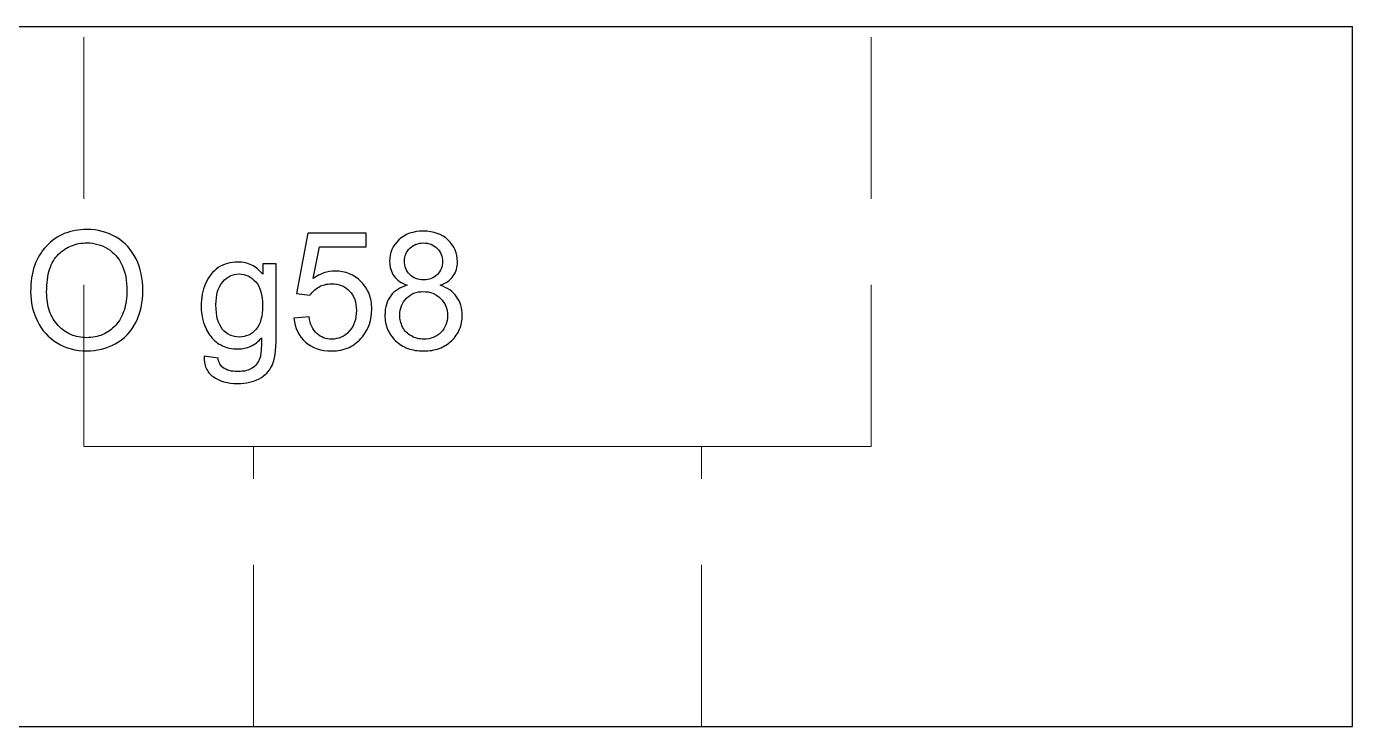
# Model space of a CAD drawing. Header units: millimetres. Extents: x 18 to 1043, y 90 to 420.
# Drawn here: x 104.9 to 123.85, y 287.31 to 297.31 of the extents above; entities that cross this region are included whole.
import ezdxf

# ---------------------------------------------------------------- set-up
doc = ezdxf.new("R2010")
doc.units = ezdxf.units.MM
doc.linetypes.add('WP_HIDDEN', pattern=[2.3, 1.5, -0.8])
doc.layers.add('HIDDEN', color=7, linetype='WP_HIDDEN', lineweight=13)
doc.layers.add('VISIBLE', color=7, linetype='CONTINUOUS', lineweight=25)

msp = doc.modelspace()

# ---------------------------------------------------------------- linework, layer by layer
at = {"layer": 'HIDDEN', "ltscale": 1.538462}
for p, q in [((105.72115, 291.30769), (105.72115, 297.30769)), ((116.97115, 291.30769), (116.97115, 297.30769)), ((108.14615, 287.30769), (108.14615, 291.30769)), ((114.54615, 287.30769), (114.54615, 291.30769))]:
    msp.add_line(p, q, dxfattribs=at)
for points in [[(116.97115, 297.30769), (116.83012, 297.30769), (116.4141, 297.30769), (115.74396, 297.30769), (114.85328, 297.30769), (113.78675, 297.30769), (112.59783, 297.30769), (111.34615, 297.30769), (110.09447, 297.30769), (108.90556, 297.30769), (107.83902, 297.30769), (106.94835, 297.30769), (106.2782, 297.30769), (105.86218, 297.30769), (105.72115, 297.30769)], [(105.72115, 297.30769), (105.75652, 297.30769), (105.86218, 297.30769), (106.03681, 297.30769), (106.2782, 297.30769), (106.58333, 297.30769), (106.94835, 297.30769), (107.36868, 297.30769), (107.83902, 297.30769), (108.35347, 297.30769), (108.90556, 297.30769), (109.48833, 297.30769), (110.09447, 297.30769), (110.71635, 297.30769), (111.34615, 297.30769)], [(111.34615, 297.30769), (111.97595, 297.30769), (112.59783, 297.30769), (113.20397, 297.30769), (113.78675, 297.30769), (114.33883, 297.30769), (114.85328, 297.30769), (115.32363, 297.30769), (115.74396, 297.30769), (116.10898, 297.30769), (116.4141, 297.30769), (116.6555, 297.30769), (116.83012, 297.30769), (116.93579, 297.30769), (116.97115, 297.30769)], [(116.97115, 291.30769), (116.83012, 291.30769), (116.4141, 291.30769), (115.74396, 291.30769), (114.85328, 291.30769), (113.78675, 291.30769), (112.59783, 291.30769), (111.34615, 291.30769), (110.09447, 291.30769), (108.90556, 291.30769), (107.83902, 291.30769), (106.94835, 291.30769), (106.2782, 291.30769), (105.86218, 291.30769), (105.72115, 291.30769)], [(105.72115, 291.30769), (105.75652, 291.30769), (105.86218, 291.30769), (106.03681, 291.30769), (106.2782, 291.30769), (106.58333, 291.30769), (106.94835, 291.30769), (107.36868, 291.30769), (107.83902, 291.30769), (108.35347, 291.30769), (108.90556, 291.30769), (109.48833, 291.30769), (110.09447, 291.30769), (110.71635, 291.30769), (111.34615, 291.30769)], [(114.54615, 291.30769), (114.46592, 291.30769), (114.22925, 291.30769), (113.84801, 291.30769), (113.34132, 291.30769), (112.73458, 291.30769), (112.05822, 291.30769), (111.34615, 291.30769), (110.63409, 291.30769), (109.95773, 291.30769), (109.35099, 291.30769), (108.84429, 291.30769), (108.46305, 291.30769), (108.22638, 291.30769), (108.14615, 291.30769)], [(108.14615, 291.30769), (108.16627, 291.30769), (108.22638, 291.30769), (108.32573, 291.30769), (108.46305, 291.30769), (108.63664, 291.30769), (108.84429, 291.30769), (109.08341, 291.30769), (109.35099, 291.30769), (109.64365, 291.30769), (109.95773, 291.30769), (110.28926, 291.30769), (110.63409, 291.30769), (110.98787, 291.30769), (111.34615, 291.30769)], [(111.34615, 291.30769), (111.97595, 291.30769), (112.59783, 291.30769), (113.20397, 291.30769), (113.78675, 291.30769), (114.33883, 291.30769), (114.85328, 291.30769), (115.32363, 291.30769), (115.74396, 291.30769), (116.10898, 291.30769), (116.4141, 291.30769), (116.6555, 291.30769), (116.83012, 291.30769), (116.93579, 291.30769), (116.97115, 291.30769)], [(111.34615, 291.30769), (111.70444, 291.30769), (112.05822, 291.30769), (112.40305, 291.30769), (112.73458, 291.30769), (113.04866, 291.30769), (113.34132, 291.30769), (113.6089, 291.30769), (113.84801, 291.30769), (114.05567, 291.30769), (114.22925, 291.30769), (114.36658, 291.30769), (114.46592, 291.30769), (114.52603, 291.30769), (114.54615, 291.30769)], [(114.54615, 287.30769), (114.46592, 287.30769), (114.22925, 287.30769), (113.84801, 287.30769), (113.34132, 287.30769), (112.73458, 287.30769), (112.05822, 287.30769), (111.34615, 287.30769), (110.63409, 287.30769), (109.95773, 287.30769), (109.35099, 287.30769), (108.84429, 287.30769), (108.46305, 287.30769), (108.22638, 287.30769), (108.14615, 287.30769)], [(108.14615, 287.30769), (108.16627, 287.30769), (108.22638, 287.30769), (108.32573, 287.30769), (108.46305, 287.30769), (108.63664, 287.30769), (108.84429, 287.30769), (109.08341, 287.30769), (109.35099, 287.30769), (109.64365, 287.30769), (109.95773, 287.30769), (110.28926, 287.30769), (110.63409, 287.30769), (110.98787, 287.30769), (111.34615, 287.30769)], [(111.34615, 287.30769), (111.70444, 287.30769), (112.05822, 287.30769), (112.40305, 287.30769), (112.73458, 287.30769), (113.04866, 287.30769), (113.34132, 287.30769), (113.6089, 287.30769), (113.84801, 287.30769), (114.05567, 287.30769), (114.22925, 287.30769), (114.36658, 287.30769), (114.46592, 287.30769), (114.52603, 287.30769), (114.54615, 287.30769)]]:
    msp.add_lwpolyline(points, dxfattribs=at)
at = {"layer": 'VISIBLE'}
for p, q in [((23.84615, 297.30769), (123.84615, 297.30769)), ((123.84615, 287.30769), (123.84615, 297.30769)), ((105.51774, 294.37447), (105.48004, 294.36247)), ((105.55647, 294.38462), (105.51774, 294.37447)), ((105.59622, 294.39293), (105.55647, 294.38462)), ((105.63698, 294.39939), (105.59622, 294.39293)), ((105.67877, 294.404), (105.63698, 294.39939)), ((105.72157, 294.40677), (105.67877, 294.404)), ((105.76539, 294.40769), (105.72157, 294.40677)), ((105.82274, 294.40596), (105.76539, 294.40769)), ((105.87866, 294.40076), (105.82274, 294.40596)), ((105.93314, 294.39209), (105.87866, 294.40076)), ((105.9862, 294.37995), (105.93314, 294.39209)), ((106.03782, 294.36434), (105.9862, 294.37995)), ((110.46885, 294.37702), (110.42102, 294.36728)), ((110.51941, 294.38286), (110.46885, 294.37702)), ((110.57267, 294.38481), (110.51941, 294.38286)), ((110.62625, 294.38282), (110.57267, 294.38481)), ((110.67714, 294.37684), (110.62625, 294.38282)), ((110.72535, 294.36687), (110.67714, 294.37684)), ((105.21505, 294.20005), (105.18651, 294.17145)), ((105.2446, 294.22682), (105.21505, 294.20005)), ((105.27518, 294.25173), (105.2446, 294.22682)), ((105.30678, 294.2748), (105.27518, 294.25173)), ((105.33939, 294.29603), (105.30678, 294.2748)), ((105.37302, 294.31541), (105.33939, 294.29603)), ((105.40767, 294.33294), (105.37302, 294.31541)), ((105.44335, 294.34863), (105.40767, 294.33294)), ((105.48004, 294.36247), (105.44335, 294.34863)), ((105.54731, 294.17617), (105.57292, 294.18565)), ((105.57292, 294.18565), (105.59903, 294.19387)), ((105.59903, 294.19387), (105.62567, 294.20083)), ((105.62567, 294.20083), (105.65281, 294.20652)), ((105.65281, 294.20652), (105.68047, 294.21095)), ((105.68047, 294.21095), (105.70865, 294.21411)), ((105.70865, 294.21411), (105.73734, 294.216)), ((105.73734, 294.216), (105.76654, 294.21664)), ((105.76654, 294.21664), (105.8075, 294.21532)), ((105.8075, 294.21532), (105.84744, 294.21138)), ((105.84744, 294.21138), (105.88637, 294.20481)), ((105.88637, 294.20481), (105.92427, 294.19561)), ((105.92427, 294.19561), (105.96116, 294.18379)), ((105.96116, 294.18379), (105.99703, 294.16934)), ((106.08802, 294.34527), (106.03782, 294.36434)), ((106.13678, 294.32273), (106.08802, 294.34527)), ((106.18412, 294.29672), (106.13678, 294.32273)), ((106.22935, 294.26761), (106.18412, 294.29672)), ((106.27181, 294.23576), (106.22935, 294.26761)), ((106.31151, 294.20118), (106.27181, 294.23576)), ((106.34843, 294.16387), (106.31151, 294.20118)), ((108.92182, 294.35507), (108.75936, 293.4936)), ((109.75583, 294.35507), (108.92182, 294.35507)), ((109.75583, 294.15829), (109.75583, 294.35507)), ((110.16504, 294.19411), (110.14242, 294.15838)), ((110.19176, 294.22802), (110.16504, 294.19411)), ((110.2226, 294.26011), (110.19176, 294.22802)), ((110.25685, 294.28934), (110.2226, 294.26011)), ((110.29381, 294.31467), (110.25685, 294.28934)), ((110.3335, 294.3361), (110.29381, 294.31467)), ((110.3759, 294.35364), (110.3335, 294.3361)), ((110.42102, 294.36728), (110.3759, 294.35364)), ((110.42073, 294.17302), (110.44331, 294.186)), ((110.44331, 294.186), (110.46714, 294.19662)), ((110.46714, 294.19662), (110.49222, 294.20487)), ((110.49222, 294.20487), (110.51855, 294.21077)), ((110.51855, 294.21077), (110.54613, 294.21431)), ((110.54613, 294.21431), (110.57496, 294.21549)), ((110.57496, 294.21549), (110.60354, 294.21429)), ((110.60354, 294.21429), (110.63091, 294.21067)), ((110.63091, 294.21067), (110.65709, 294.20463)), ((110.65709, 294.20463), (110.68207, 294.19619)), ((110.68207, 294.19619), (110.70586, 294.18533)), ((110.70586, 294.18533), (110.72844, 294.17205)), ((110.77088, 294.35292), (110.72535, 294.36687)), ((110.81373, 294.33498), (110.77088, 294.35292)), ((110.8539, 294.31306), (110.81373, 294.33498)), ((110.89138, 294.28715), (110.8539, 294.31306)), ((110.92619, 294.25725), (110.89138, 294.28715)), ((110.95756, 294.22449), (110.92619, 294.25725)), ((110.98475, 294.19), (110.95756, 294.22449)), ((111.00775, 294.15378), (110.98475, 294.19)), ((105.06826, 294.00609), (105.04987, 293.96876)), ((105.08841, 294.04199), (105.06826, 294.00609)), ((105.1103, 294.07648), (105.08841, 294.04199)), ((105.13395, 294.10955), (105.1103, 294.07648)), ((105.15935, 294.14121), (105.13395, 294.10955)), ((105.18651, 294.17145), (105.15935, 294.14121)), ((105.30324, 293.98643), (105.32116, 294.0109)), ((105.32116, 294.0109), (105.3404, 294.03367)), ((105.3404, 294.03367), (105.36097, 294.05475)), ((105.36097, 294.05475), (105.38247, 294.07436)), ((105.38247, 294.07436), (105.40447, 294.0927)), ((105.40447, 294.0927), (105.427, 294.10977)), ((105.427, 294.10977), (105.45003, 294.12558)), ((105.45003, 294.12558), (105.47358, 294.14012)), ((105.47358, 294.14012), (105.49764, 294.1534)), ((105.49764, 294.1534), (105.52222, 294.16542)), ((105.52222, 294.16542), (105.54731, 294.17617)), ((105.99703, 294.16934), (106.03188, 294.15226)), ((106.03188, 294.15226), (106.06571, 294.13255)), ((106.06571, 294.13255), (106.09803, 294.11045)), ((106.09803, 294.11045), (106.12834, 294.08622)), ((106.12834, 294.08622), (106.15666, 294.05983)), ((106.15666, 294.05983), (106.18297, 294.0313)), ((106.18297, 294.0313), (106.20728, 294.00063)), ((106.20728, 294.00063), (106.22959, 293.96781)), ((106.38258, 294.12382), (106.34843, 294.16387)), ((106.41396, 294.08103), (106.38258, 294.12382)), ((106.44257, 294.03551), (106.41396, 294.08103)), ((106.46841, 293.98726), (106.44257, 294.03551)), ((108.99618, 293.70754), (109.08656, 294.15829)), ((109.08656, 294.15829), (109.75583, 294.15829)), ((110.09309, 293.99721), (110.09103, 293.95236)), ((110.09925, 294.04024), (110.09309, 293.99721)), ((110.10953, 294.08144), (110.09925, 294.04024)), ((110.12392, 294.12082), (110.10953, 294.08144)), ((110.14242, 294.15838), (110.12392, 294.12082)), ((110.30275, 293.98507), (110.3064, 294.00999)), ((110.3064, 294.00999), (110.31248, 294.03398)), ((110.31248, 294.03398), (110.32098, 294.05704)), ((110.32098, 294.05704), (110.33192, 294.07917)), ((110.33192, 294.07917), (110.3453, 294.10037)), ((110.3453, 294.10037), (110.3611, 294.12064)), ((110.3611, 294.12064), (110.37933, 294.13999)), ((110.37933, 294.13999), (110.39941, 294.15768)), ((110.39941, 294.15768), (110.42073, 294.17302)), ((110.72844, 294.17205), (110.74983, 294.15637)), ((110.74983, 294.15637), (110.77002, 294.13827)), ((110.77002, 294.13827), (110.78839, 294.1184)), ((110.78839, 294.1184), (110.80431, 294.09741)), ((110.80431, 294.09741), (110.81778, 294.07528)), ((110.81778, 294.07528), (110.8288, 294.05204)), ((110.8288, 294.05204), (110.83737, 294.02766)), ((110.83737, 294.02766), (110.84349, 294.00216)), ((110.84349, 294.00216), (110.84717, 293.97554)), ((111.02658, 294.11582), (111.00775, 294.15378)), ((111.04122, 294.07612), (111.02658, 294.11582)), ((111.05167, 294.0347), (111.04122, 294.07612)), ((111.05795, 293.99154), (111.05167, 294.0347)), ((104.99381, 293.80531), (104.98417, 293.7609)), ((105.00519, 293.8483), (104.99381, 293.80531)), ((105.01833, 293.88987), (105.00519, 293.8483)), ((105.03322, 293.93002), (105.01833, 293.88987)), ((105.04987, 293.96876), (105.03322, 293.93002)), ((105.21497, 293.76771), (105.2236, 293.80404)), ((105.2236, 293.80404), (105.23356, 293.83867)), ((105.23356, 293.83867), (105.24484, 293.87161)), ((105.24484, 293.87161), (105.25745, 293.90286)), ((105.25745, 293.90286), (105.27138, 293.93241)), ((105.27138, 293.93241), (105.28665, 293.96026)), ((105.28665, 293.96026), (105.30324, 293.98643)), ((106.22959, 293.96781), (106.2499, 293.93284)), ((106.2499, 293.93284), (106.2682, 293.89573)), ((106.2682, 293.89573), (106.28442, 293.85674)), ((106.28442, 293.85674), (106.29848, 293.81611)), ((106.29848, 293.81611), (106.31038, 293.77386)), ((106.49134, 293.9368), (106.46841, 293.98726)), ((106.51121, 293.88468), (106.49134, 293.9368)), ((106.52802, 293.83091), (106.51121, 293.88468)), ((106.54177, 293.77546), (106.52802, 293.83091)), ((107.58711, 293.8189), (107.56164, 293.79365)), ((107.61434, 293.84206), (107.58711, 293.8189)), ((107.64335, 293.86313), (107.61434, 293.84206)), ((107.67389, 293.8819), (107.64335, 293.86313)), ((107.70573, 293.89816), (107.67389, 293.8819)), ((107.73888, 293.91193), (107.70573, 293.89816)), ((107.77334, 293.92319), (107.73888, 293.91193)), ((107.8091, 293.93195), (107.77334, 293.92319)), ((107.84616, 293.9382), (107.8091, 293.93195)), ((107.88453, 293.94196), (107.84616, 293.9382)), ((107.92421, 293.94321), (107.88453, 293.94196)), ((107.9508, 293.94253), (107.92421, 293.94321)), ((107.9768, 293.94049), (107.9508, 293.94253)), ((108.00221, 293.9371), (107.9768, 293.94049)), ((108.02703, 293.93234), (108.00221, 293.9371)), ((108.05126, 293.92623), (108.02703, 293.93234)), ((108.0749, 293.91876), (108.05126, 293.92623)), ((108.09795, 293.90993), (108.0749, 293.91876)), ((108.12041, 293.89974), (108.09795, 293.90993)), ((108.14228, 293.88819), (108.12041, 293.89974)), ((108.16356, 293.87528), (108.14228, 293.88819)), ((108.18426, 293.86102), (108.16356, 293.87528)), ((108.20436, 293.84539), (108.18426, 293.86102)), ((108.22387, 293.82841), (108.20436, 293.84539)), ((108.24279, 293.81007), (108.22387, 293.82841)), ((108.26112, 293.79037), (108.24279, 293.81007)), ((108.27886, 293.91575), (108.27886, 293.76931)), ((108.46877, 293.91575), (108.27886, 293.91575)), ((108.46877, 292.86552), (108.46877, 293.91575)), ((109.23107, 293.80621), (109.19076, 293.79799)), ((109.27184, 293.81114), (109.23107, 293.80621)), ((109.31308, 293.81279), (109.27184, 293.81114)), ((109.34027, 293.81219), (109.31308, 293.81279)), ((109.36692, 293.81041), (109.34027, 293.81219)), ((109.39304, 293.80744), (109.36692, 293.81041)), ((109.41862, 293.80328), (109.39304, 293.80744)), ((109.44366, 293.79793), (109.41862, 293.80328)), ((110.09103, 293.95236), (110.092, 293.92258)), ((110.092, 293.92258), (110.09489, 293.89387)), ((110.09489, 293.89387), (110.09972, 293.86624)), ((110.09972, 293.86624), (110.10648, 293.83967)), ((110.10648, 293.83967), (110.11516, 293.81418)), ((110.11516, 293.81418), (110.12578, 293.78976)), ((110.30154, 293.95923), (110.30275, 293.98507)), ((110.30273, 293.93016), (110.30154, 293.95923)), ((110.30633, 293.90245), (110.30273, 293.93016)), ((110.31232, 293.8761), (110.30633, 293.90245)), ((110.3207, 293.85111), (110.31232, 293.8761)), ((110.33148, 293.82748), (110.3207, 293.85111)), ((110.34465, 293.80521), (110.33148, 293.82748)), ((110.36022, 293.78429), (110.34465, 293.80521)), ((110.8056, 293.80374), (110.79014, 293.78343)), ((110.81867, 293.82511), (110.8056, 293.80374)), ((110.82937, 293.84754), (110.81867, 293.82511)), ((110.83769, 293.87102), (110.82937, 293.84754)), ((110.84363, 293.89555), (110.83769, 293.87102)), ((110.8472, 293.92114), (110.84363, 293.89555)), ((110.84717, 293.97554), (110.84839, 293.94779)), ((110.84839, 293.94779), (110.8472, 293.92114)), ((111.02561, 293.78866), (111.03613, 293.81262)), ((111.03613, 293.81262), (111.04474, 293.83753)), ((111.04474, 293.83753), (111.05143, 293.86339)), ((111.05143, 293.86339), (111.05621, 293.89019)), ((111.05621, 293.89019), (111.05908, 293.91794)), ((111.06004, 293.94664), (111.05795, 293.99154)), ((111.05908, 293.91794), (111.06004, 293.94664)), ((104.96578, 293.61919), (104.96315, 293.56911)), ((104.97016, 293.66784), (104.96578, 293.61919)), ((104.97629, 293.71508), (104.97016, 293.66784)), ((104.98417, 293.7609), (104.97629, 293.71508)), ((105.19374, 293.60547), (105.19706, 293.64858)), ((105.19706, 293.64858), (105.2017, 293.68998)), ((105.2017, 293.68998), (105.20767, 293.7297)), ((105.20767, 293.7297), (105.21497, 293.76771)), ((106.31038, 293.77386), (106.32011, 293.72999)), ((106.32011, 293.72999), (106.32768, 293.68449)), ((106.32768, 293.68449), (106.33309, 293.63736)), ((106.33309, 293.63736), (106.33634, 293.5886)), ((106.55247, 293.71836), (106.54177, 293.77546)), ((106.56011, 293.65959), (106.55247, 293.71836)), ((106.5647, 293.59916), (106.56011, 293.65959)), ((107.46087, 293.63603), (107.44612, 293.59886)), ((107.47749, 293.67174), (107.46087, 293.63603)), ((107.49587, 293.70536), (107.47749, 293.67174)), ((107.51603, 293.73688), (107.49587, 293.70536)), ((107.53795, 293.76631), (107.51603, 293.73688)), ((107.56164, 293.79365), (107.53795, 293.76631)), ((107.66365, 293.59867), (107.68317, 293.63163)), ((107.68317, 293.63163), (107.7057, 293.6612)), ((107.7057, 293.6612), (107.73036, 293.68735)), ((107.73036, 293.68735), (107.75632, 293.71)), ((107.75632, 293.71), (107.78356, 293.72917)), ((107.78356, 293.72917), (107.81209, 293.74486)), ((107.81209, 293.74486), (107.84191, 293.75706)), ((107.84191, 293.75706), (107.87301, 293.76578)), ((107.87301, 293.76578), (107.9054, 293.771)), ((107.9054, 293.771), (107.93908, 293.77275)), ((107.93908, 293.77275), (107.97334, 293.77098)), ((107.97334, 293.77098), (108.00633, 293.76567)), ((108.00633, 293.76567), (108.03805, 293.75682)), ((108.03805, 293.75682), (108.0685, 293.74443)), ((108.0685, 293.74443), (108.09768, 293.7285)), ((108.09768, 293.7285), (108.1256, 293.70904)), ((108.1256, 293.70904), (108.15224, 293.68603)), ((108.15224, 293.68603), (108.17762, 293.65949)), ((108.17762, 293.65949), (108.20081, 293.62946)), ((108.20081, 293.62946), (108.22091, 293.59599)), ((108.27886, 293.76931), (108.26112, 293.79037)), ((109.03417, 293.7322), (108.99618, 293.70754)), ((109.07262, 293.75358), (109.03417, 293.7322)), ((109.11153, 293.77167), (109.07262, 293.75358)), ((109.15091, 293.78648), (109.11153, 293.77167)), ((109.14135, 293.61323), (109.1635, 293.61959)), ((109.19076, 293.79799), (109.15091, 293.78648)), ((109.1635, 293.61959), (109.18625, 293.62453)), ((109.18625, 293.62453), (109.20962, 293.62806)), ((109.20962, 293.62806), (109.23359, 293.63018)), ((109.23359, 293.63018), (109.25817, 293.63089)), ((109.25817, 293.63089), (109.29725, 293.62929)), ((109.29725, 293.62929), (109.33442, 293.62452)), ((109.33442, 293.62452), (109.36968, 293.61657)), ((109.36968, 293.61657), (109.40303, 293.60543)), ((109.46817, 293.79139), (109.44366, 293.79793)), ((109.49214, 293.78366), (109.46817, 293.79139)), ((109.51558, 293.77475), (109.49214, 293.78366)), ((109.53848, 293.76464), (109.51558, 293.77475)), ((109.56084, 293.75335), (109.53848, 293.76464)), ((109.58266, 293.74087), (109.56084, 293.75335)), ((109.60395, 293.7272), (109.58266, 293.74087)), ((109.62471, 293.71234), (109.60395, 293.7272)), ((109.64493, 293.69629), (109.62471, 293.71234)), ((109.66461, 293.67906), (109.64493, 293.69629)), ((109.68375, 293.66063), (109.66461, 293.67906)), ((109.70204, 293.64127), (109.68375, 293.66063)), ((109.71915, 293.62123), (109.70204, 293.64127)), ((109.73507, 293.60051), (109.71915, 293.62123)), ((110.12578, 293.78976), (110.13833, 293.76642)), ((110.13833, 293.76642), (110.15281, 293.74415)), ((110.15281, 293.74415), (110.16929, 293.72303)), ((110.16929, 293.72303), (110.18785, 293.70317)), ((110.18785, 293.70317), (110.20848, 293.68457)), ((110.20848, 293.68457), (110.23118, 293.66721)), ((110.23118, 293.66721), (110.25595, 293.6511)), ((110.25595, 293.6511), (110.2828, 293.63625)), ((110.2828, 293.63625), (110.31173, 293.62264)), ((110.31173, 293.62264), (110.34272, 293.61029)), ((110.37819, 293.76474), (110.36022, 293.78429)), ((110.39806, 293.74704), (110.37819, 293.76474)), ((110.41937, 293.7317), (110.39806, 293.74704)), ((110.44211, 293.71873), (110.41937, 293.7317)), ((110.46628, 293.70811), (110.44211, 293.71873)), ((110.49188, 293.69985), (110.46628, 293.70811)), ((110.5189, 293.69395), (110.49188, 293.69985)), ((110.54736, 293.69041), (110.5189, 293.69395)), ((110.57725, 293.68923), (110.54736, 293.69041)), ((110.60633, 293.6904), (110.57725, 293.68923)), ((110.63406, 293.69392), (110.60633, 293.6904)), ((110.66045, 293.69977), (110.63406, 293.69392)), ((110.68551, 293.70797), (110.66045, 293.69977)), ((110.70922, 293.7185), (110.68551, 293.70797)), ((110.73159, 293.73138), (110.70922, 293.7185)), ((110.75262, 293.7466), (110.73159, 293.73138)), ((110.77231, 293.76417), (110.75262, 293.7466)), ((110.79014, 293.78343), (110.77231, 293.76417)), ((110.81292, 293.61029), (110.84311, 293.62264)), ((110.84311, 293.62264), (110.87131, 293.63621)), ((110.87131, 293.63621), (110.89752, 293.65102)), ((110.89752, 293.65102), (110.92175, 293.66707)), ((110.92175, 293.66707), (110.944, 293.68434)), ((110.944, 293.68434), (110.96426, 293.70285)), ((110.96426, 293.70285), (110.98254, 293.7226)), ((110.98254, 293.7226), (110.99883, 293.74357)), ((110.99883, 293.74357), (111.01318, 293.76564)), ((111.01318, 293.76564), (111.02561, 293.78866)), ((104.96315, 293.56911), (104.96227, 293.51762)), ((104.96227, 293.51762), (104.96378, 293.46278)), ((104.96378, 293.46278), (104.96828, 293.40865)), ((105.19108, 293.51419), (105.19175, 293.56068)), ((105.19172, 293.4768), (105.19108, 293.51419)), ((105.19363, 293.44041), (105.19172, 293.4768)), ((105.19175, 293.56068), (105.19374, 293.60547)), ((105.19682, 293.40503), (105.19363, 293.44041)), ((106.33489, 293.45958), (106.33173, 293.42199)), ((106.33679, 293.49832), (106.33489, 293.45958)), ((106.33634, 293.5886), (106.33742, 293.53822)), ((106.33742, 293.53822), (106.33679, 293.49832)), ((106.55979, 293.41287), (106.56462, 293.47413)), ((106.56462, 293.47413), (106.56623, 293.53707)), ((106.56623, 293.53707), (106.5647, 293.59916)), ((107.4068, 293.44177), (107.40188, 293.4004)), ((107.41368, 293.4823), (107.4068, 293.44177)), ((107.42253, 293.522), (107.41368, 293.4823)), ((107.43334, 293.56085), (107.42253, 293.522)), ((107.44612, 293.59886), (107.43334, 293.56085)), ((107.6111, 293.38323), (107.6156, 293.43307)), ((107.6156, 293.43307), (107.62311, 293.47954)), ((107.62311, 293.47954), (107.63362, 293.52263)), ((107.63362, 293.52263), (107.64714, 293.56234)), ((107.64714, 293.56234), (107.66365, 293.59867)), ((108.22091, 293.59599), (108.23792, 293.5591)), ((108.23792, 293.5591), (108.25184, 293.51877)), ((108.25184, 293.51877), (108.26266, 293.47501)), ((108.26266, 293.47501), (108.27039, 293.42782)), ((108.27039, 293.42782), (108.27503, 293.37719)), ((108.75936, 293.4936), (108.95271, 293.46843)), ((108.95271, 293.46843), (108.96468, 293.48603)), ((108.96468, 293.48603), (108.97773, 293.50279)), ((108.97773, 293.50279), (108.99185, 293.51871)), ((108.99185, 293.51871), (109.00705, 293.53378)), ((109.00705, 293.53378), (109.02332, 293.54802)), ((109.02332, 293.54802), (109.04065, 293.56142)), ((109.04065, 293.56142), (109.05907, 293.57398)), ((109.05907, 293.57398), (109.07855, 293.5857)), ((109.07855, 293.5857), (109.09888, 293.59629)), ((109.09888, 293.59629), (109.11981, 293.60547)), ((109.11981, 293.60547), (109.14135, 293.61323)), ((109.40303, 293.60543), (109.43447, 293.59111)), ((109.43447, 293.59111), (109.46399, 293.57361)), ((109.46399, 293.57361), (109.4916, 293.55293)), ((109.4916, 293.55293), (109.51729, 293.52907)), ((109.51729, 293.52907), (109.54049, 293.50245)), ((109.54049, 293.50245), (109.56059, 293.47351)), ((109.56059, 293.47351), (109.5776, 293.44224)), ((109.5776, 293.44224), (109.59151, 293.40865)), ((109.74982, 293.57912), (109.73507, 293.60051)), ((109.76339, 293.55704), (109.74982, 293.57912)), ((109.77578, 293.53428), (109.76339, 293.55704)), ((109.78698, 293.51085), (109.77578, 293.53428)), ((109.79701, 293.48674), (109.78698, 293.51085)), ((109.80586, 293.46194), (109.79701, 293.48674)), ((109.81353, 293.43647), (109.80586, 293.46194)), ((109.82002, 293.41032), (109.81353, 293.43647)), ((110.08704, 293.43142), (110.07019, 293.40133)), ((110.10648, 293.45985), (110.08704, 293.43142)), ((110.12831, 293.48635), (110.10648, 293.45985)), ((110.15235, 293.51065), (110.12831, 293.48635)), ((110.17858, 293.53276), (110.15235, 293.51065)), ((110.20701, 293.55266), (110.17858, 293.53276)), ((110.23764, 293.57037), (110.20701, 293.55266)), ((110.27047, 293.58587), (110.23764, 293.57037)), ((110.3055, 293.59918), (110.27047, 293.58587)), ((110.34272, 293.61029), (110.3055, 293.59918)), ((110.30832, 293.40018), (110.33071, 293.42496)), ((110.33071, 293.42496), (110.35537, 293.44748)), ((110.35537, 293.44748), (110.38158, 293.467)), ((110.38158, 293.467), (110.40935, 293.48352)), ((110.40935, 293.48352), (110.43868, 293.49703)), ((110.43868, 293.49703), (110.46956, 293.50754)), ((110.46956, 293.50754), (110.50199, 293.51505)), ((110.50199, 293.51505), (110.53599, 293.51956)), ((110.53599, 293.51956), (110.57153, 293.52106)), ((110.57153, 293.52106), (110.60793, 293.51954)), ((110.60793, 293.51954), (110.64278, 293.51498)), ((110.64278, 293.51498), (110.67608, 293.50738)), ((110.67608, 293.50738), (110.70782, 293.49675)), ((110.70782, 293.49675), (110.738, 293.48307)), ((110.738, 293.48307), (110.76663, 293.46636)), ((110.76663, 293.46636), (110.7937, 293.4466)), ((110.7937, 293.4466), (110.81922, 293.42381)), ((110.85038, 293.59674), (110.81292, 293.61029)), ((110.88554, 293.58126), (110.85038, 293.59674)), ((110.91838, 293.56385), (110.88554, 293.58126)), ((110.94892, 293.54451), (110.91838, 293.56385)), ((110.97716, 293.52324), (110.94892, 293.54451)), ((111.00309, 293.50004), (110.97716, 293.52324)), ((111.02671, 293.4749), (111.00309, 293.50004)), ((111.04803, 293.44784), (111.02671, 293.4749)), ((111.06693, 293.41913), (111.04803, 293.44784)), ((104.96828, 293.40865), (104.97579, 293.35524)), ((104.97579, 293.35524), (104.9863, 293.30254)), ((104.9863, 293.30254), (104.99981, 293.25056)), ((104.99981, 293.25056), (105.01633, 293.19929)), ((105.20127, 293.37065), (105.19682, 293.40503)), ((105.207, 293.33728), (105.20127, 293.37065)), ((105.21401, 293.30491), (105.207, 293.33728)), ((105.22229, 293.27355), (105.21401, 293.30491)), ((105.23184, 293.2432), (105.22229, 293.27355)), ((105.24267, 293.21385), (105.23184, 293.2432)), ((106.29695, 293.25135), (106.2862, 293.22068)), ((106.30643, 293.28317), (106.29695, 293.25135)), ((106.31465, 293.31615), (106.30643, 293.28317)), ((106.32161, 293.35028), (106.31465, 293.31615)), ((106.3273, 293.38556), (106.32161, 293.35028)), ((106.33173, 293.42199), (106.3273, 293.38556)), ((106.50831, 293.18464), (106.52601, 293.23917)), ((106.52601, 293.23917), (106.54049, 293.29539)), ((106.54049, 293.29539), (106.55175, 293.35329)), ((106.55175, 293.35329), (106.55979, 293.41287)), ((107.39893, 293.35818), (107.39795, 293.31513)), ((107.39795, 293.31513), (107.40009, 293.25305)), ((107.40188, 293.4004), (107.39893, 293.35818)), ((107.40009, 293.25305), (107.40653, 293.19322)), ((107.6096, 293.33), (107.6111, 293.38323)), ((107.61108, 293.27224), (107.6096, 293.33)), ((107.61553, 293.21853), (107.61108, 293.27224)), ((108.27507, 293.26673), (108.27057, 293.2142)), ((108.27503, 293.37719), (108.27658, 293.32314)), ((108.27658, 293.32314), (108.27507, 293.26673)), ((109.59151, 293.40865), (109.60234, 293.37274)), ((109.60234, 293.37274), (109.61007, 293.33451)), ((109.61007, 293.33451), (109.61471, 293.29395)), ((109.61625, 293.25106), (109.61464, 293.20587)), ((109.61471, 293.29395), (109.61625, 293.25106)), ((109.82533, 293.38349), (109.82002, 293.41032)), ((109.82946, 293.35597), (109.82533, 293.38349)), ((109.83241, 293.32778), (109.82946, 293.35597)), ((109.83418, 293.29892), (109.83241, 293.32778)), ((109.83269, 293.21342), (109.83477, 293.26937)), ((109.83477, 293.26937), (109.83418, 293.29892)), ((110.02872, 293.26433), (110.02483, 293.22592)), ((110.0352, 293.30107), (110.02872, 293.26433)), ((110.04427, 293.33615), (110.0352, 293.30107)), ((110.05593, 293.36957), (110.04427, 293.33615)), ((110.07019, 293.40133), (110.05593, 293.36957)), ((110.23667, 293.21999), (110.24115, 293.25378)), ((110.24115, 293.25378), (110.24862, 293.28606)), ((110.24862, 293.28606), (110.25906, 293.31684)), ((110.25906, 293.31684), (110.2725, 293.34613)), ((110.2725, 293.34613), (110.28892, 293.3739)), ((110.28892, 293.3739), (110.30832, 293.40018)), ((110.81922, 293.42381), (110.84241, 293.3987)), ((110.84241, 293.3987), (110.86251, 293.37197)), ((110.86251, 293.37197), (110.87952, 293.34364)), ((110.87952, 293.34364), (110.89344, 293.3137)), ((110.89344, 293.3137), (110.90426, 293.28215)), ((110.90426, 293.28215), (110.91199, 293.24899)), ((110.91199, 293.24899), (110.91663, 293.21422)), ((111.08331, 293.38906), (111.06693, 293.41913)), ((111.09718, 293.35764), (111.08331, 293.38906)), ((111.10852, 293.32485), (111.09718, 293.35764)), ((111.11734, 293.29071), (111.10852, 293.32485)), ((111.12364, 293.25521), (111.11734, 293.29071)), ((111.12742, 293.21835), (111.12364, 293.25521)), ((105.01633, 293.19929), (105.03585, 293.14874)), ((105.03585, 293.14874), (105.05837, 293.0989)), ((105.05837, 293.0989), (105.08381, 293.05073)), ((105.08381, 293.05073), (105.11207, 293.00516)), ((105.25477, 293.1855), (105.24267, 293.21385)), ((105.26814, 293.15816), (105.25477, 293.1855)), ((105.28279, 293.13183), (105.26814, 293.15816)), ((105.29871, 293.1065), (105.28279, 293.13183)), ((105.3159, 293.08218), (105.29871, 293.1065)), ((105.33437, 293.05886), (105.3159, 293.08218)), ((105.35411, 293.03655), (105.33437, 293.05886)), ((106.19514, 293.06087), (106.17554, 293.03827)), ((106.21348, 293.08462), (106.19514, 293.06087)), ((106.23055, 293.10953), (106.21348, 293.08462)), ((106.24636, 293.13558), (106.23055, 293.10953)), ((106.2609, 293.1628), (106.24636, 293.13558)), ((106.27418, 293.19116), (106.2609, 293.1628)), ((106.2862, 293.22068), (106.27418, 293.19116)), ((106.43618, 293.03179), (106.46326, 293.0806)), ((106.46326, 293.0806), (106.48739, 293.13178)), ((106.48739, 293.13178), (106.50831, 293.18464)), ((107.40653, 293.19322), (107.41725, 293.13564)), ((107.41725, 293.13564), (107.43227, 293.08031)), ((107.43227, 293.08031), (107.45158, 293.02724)), ((107.62295, 293.16885), (107.61553, 293.21853)), ((107.63334, 293.12321), (107.62295, 293.16885)), ((107.64669, 293.08162), (107.63334, 293.12321)), ((107.66301, 293.04406), (107.64669, 293.08162)), ((108.23904, 293.07989), (108.22252, 293.04288)), ((108.25255, 293.12078), (108.23904, 293.07989)), ((108.26306, 293.16555), (108.25255, 293.12078)), ((108.27057, 293.2142), (108.26306, 293.16555)), ((108.93898, 293.15839), (108.72275, 293.14009)), ((108.72275, 293.14009), (108.72984, 293.08848)), ((108.72984, 293.08848), (108.74081, 293.03949)), ((108.94598, 293.12015), (108.93898, 293.15839)), ((108.95496, 293.08435), (108.94598, 293.12015)), ((108.96593, 293.05101), (108.95496, 293.08435)), ((108.97888, 293.02011), (108.96593, 293.05101)), ((109.57603, 293.04799), (109.55834, 293.01424)), ((109.59051, 293.08403), (109.57603, 293.04799)), ((109.60177, 293.12236), (109.59051, 293.08403)), ((109.60982, 293.16297), (109.60177, 293.12236)), ((109.61464, 293.20587), (109.60982, 293.16297)), ((109.78293, 293.00892), (109.80159, 293.05715)), ((109.80159, 293.05715), (109.8161, 293.10731)), ((109.8161, 293.10731), (109.82647, 293.1594)), ((109.82647, 293.1594), (109.83269, 293.21342)), ((110.02483, 293.22592), (110.02353, 293.18585)), ((110.02353, 293.18585), (110.02413, 293.15868)), ((110.02413, 293.15868), (110.02591, 293.13207)), ((110.02591, 293.13207), (110.02888, 293.10603)), ((110.02888, 293.10603), (110.03304, 293.08056)), ((110.03304, 293.08056), (110.03839, 293.05566)), ((110.03839, 293.05566), (110.04493, 293.03132)), ((110.23518, 293.18471), (110.23667, 293.21999)), ((110.23583, 293.16277), (110.23518, 293.18471)), ((110.23779, 293.14102), (110.23583, 293.16277)), ((110.24105, 293.11944), (110.23779, 293.14102)), ((110.24562, 293.09805), (110.24105, 293.11944)), ((110.25149, 293.07683), (110.24562, 293.09805)), ((110.25867, 293.05579), (110.25149, 293.07683)), ((110.26715, 293.03493), (110.25867, 293.05579)), ((110.90466, 293.07525), (110.89415, 293.04428)), ((110.91217, 293.10784), (110.90466, 293.07525)), ((110.91668, 293.14204), (110.91217, 293.10784)), ((110.91663, 293.21422), (110.91818, 293.17784)), ((110.91818, 293.17784), (110.91668, 293.14204)), ((111.10728, 293.02847), (111.11382, 293.05241)), ((111.11382, 293.05241), (111.11917, 293.07688)), ((111.11917, 293.07688), (111.12333, 293.10189)), ((111.12333, 293.10189), (111.1263, 293.12743)), ((111.1263, 293.12743), (111.12809, 293.15351)), ((111.12868, 293.18013), (111.12742, 293.21835)), ((111.12809, 293.15351), (111.12868, 293.18013)), ((105.11207, 293.00516), (105.14316, 292.96221)), ((105.14316, 292.96221), (105.17707, 292.92186)), ((105.17707, 292.92186), (105.2138, 292.88413)), ((105.2138, 292.88413), (105.25336, 292.849)), ((105.37481, 293.01543), (105.35411, 293.03655)), ((105.39616, 292.99566), (105.37481, 293.01543)), ((105.41816, 292.97726), (105.39616, 292.99566)), ((105.44081, 292.96022), (105.41816, 292.97726)), ((105.4641, 292.94455), (105.44081, 292.96022)), ((105.48804, 292.93024), (105.4641, 292.94455)), ((105.51263, 292.91729), (105.48804, 292.93024)), ((105.53787, 292.9057), (105.51263, 292.91729)), ((105.56376, 292.89548), (105.53787, 292.9057)), ((105.59029, 292.88662), (105.56376, 292.89548)), ((105.61748, 292.87912), (105.59029, 292.88662)), ((105.64531, 292.87299), (105.61748, 292.87912)), ((105.67378, 292.86822), (105.64531, 292.87299)), ((105.70291, 292.86481), (105.67378, 292.86822)), ((105.73268, 292.86277), (105.70291, 292.86481)), ((105.76311, 292.86209), (105.73268, 292.86277)), ((105.79408, 292.86277), (105.76311, 292.86209)), ((105.82436, 292.86484), (105.79408, 292.86277)), ((105.85394, 292.86828), (105.82436, 292.86484)), ((105.88284, 292.8731), (105.85394, 292.86828)), ((105.91104, 292.87929), (105.88284, 292.8731)), ((105.93855, 292.88686), (105.91104, 292.87929)), ((105.96536, 292.89581), (105.93855, 292.88686)), ((105.99149, 292.90613), (105.96536, 292.89581)), ((106.01692, 292.91783), (105.99149, 292.90613)), ((106.04165, 292.93091), (106.01692, 292.91783)), ((106.0657, 292.94536), (106.04165, 292.93091)), ((106.08905, 292.96119), (106.0657, 292.94536)), ((106.11171, 292.97839), (106.08905, 292.96119)), ((106.13368, 292.99698), (106.11171, 292.97839)), ((106.15495, 293.01693), (106.13368, 292.99698)), ((106.17554, 293.03827), (106.15495, 293.01693)), ((106.26055, 292.83359), (106.30104, 292.86712)), ((106.30104, 292.86712), (106.33885, 292.9037)), ((106.33885, 292.9037), (106.37397, 292.94334)), ((106.37397, 292.94334), (106.40642, 292.98604)), ((106.40642, 292.98604), (106.43618, 293.03179)), ((107.45158, 293.02724), (107.46284, 293.00155)), ((107.46284, 293.00155), (107.47517, 292.97642)), ((107.47517, 292.97642), (107.48858, 292.95185)), ((107.48858, 292.95185), (107.50306, 292.92785)), ((107.50306, 292.92785), (107.51861, 292.90441)), ((107.51861, 292.90441), (107.53523, 292.88154)), ((107.53523, 292.88154), (107.55284, 292.85965)), ((107.55284, 292.85965), (107.57132, 292.83917)), ((107.6823, 293.01054), (107.66301, 293.04406)), ((107.70455, 292.98107), (107.6823, 293.01054)), ((107.72904, 292.95533), (107.70455, 292.98107)), ((107.75503, 292.93302), (107.72904, 292.95533)), ((107.78253, 292.91414), (107.75503, 292.93302)), ((107.81152, 292.8987), (107.78253, 292.91414)), ((107.84202, 292.88668), (107.81152, 292.8987)), ((107.87401, 292.8781), (107.84202, 292.88668)), ((107.90751, 292.87295), (107.87401, 292.8781)), ((107.94251, 292.87124), (107.90751, 292.87295)), ((107.97726, 292.87295), (107.94251, 292.87124)), ((108.01058, 292.87807), (107.97726, 292.87295)), ((108.04247, 292.8866), (108.01058, 292.87807)), ((108.07293, 292.89855), (108.04247, 292.8866)), ((108.10197, 292.91392), (108.07293, 292.89855)), ((108.12957, 292.9327), (108.10197, 292.91392)), ((108.15574, 292.95489), (108.12957, 292.9327)), ((108.18048, 292.9805), (108.15574, 292.95489)), ((108.203, 293.00975), (108.18048, 292.9805)), ((108.22252, 293.04288), (108.203, 293.00975)), ((108.24228, 292.84054), (108.25941, 292.8598)), ((108.25941, 292.8598), (108.25891, 292.76777)), ((108.46787, 292.79717), (108.46877, 292.86552)), ((108.74081, 293.03949), (108.75565, 292.9931)), ((108.75565, 292.9931), (108.77438, 292.94932)), ((108.77438, 292.94932), (108.79698, 292.90815)), ((108.79698, 292.90815), (108.82346, 292.86959)), ((108.82346, 292.86959), (108.85383, 292.83365)), ((108.99381, 292.99166), (108.97888, 293.02011)), ((109.01073, 292.96566), (108.99381, 292.99166)), ((109.02963, 292.94211), (109.01073, 292.96566)), ((109.05052, 292.921), (109.02963, 292.94211)), ((109.07296, 292.90237), (109.05052, 292.921)), ((109.09653, 292.88622), (109.07296, 292.90237)), ((109.12123, 292.87255), (109.09653, 292.88622)), ((109.14705, 292.86137), (109.12123, 292.87255)), ((109.174, 292.85267), (109.14705, 292.86137)), ((109.36671, 292.85726), (109.3331, 292.8485)), ((109.39888, 292.86952), (109.36671, 292.85726)), ((109.42963, 292.88529), (109.39888, 292.86952)), ((109.45895, 292.90456), (109.42963, 292.88529)), ((109.48683, 292.92733), (109.45895, 292.90456)), ((109.51329, 292.95361), (109.48683, 292.92733)), ((109.53742, 292.98278), (109.51329, 292.95361)), ((109.55834, 293.01424), (109.53742, 292.98278)), ((109.68143, 292.85116), (109.70206, 292.87582)), ((109.70206, 292.87582), (109.73316, 292.91825)), ((109.73316, 292.91825), (109.76012, 292.96262)), ((109.76012, 292.96262), (109.78293, 293.00892)), ((110.04493, 293.03132), (110.05266, 293.00756)), ((110.05266, 293.00756), (110.06157, 292.98436)), ((110.06157, 292.98436), (110.07168, 292.96172)), ((110.07168, 292.96172), (110.08297, 292.93966)), ((110.08297, 292.93966), (110.09545, 292.91816)), ((110.09545, 292.91816), (110.10912, 292.89723)), ((110.10912, 292.89723), (110.12398, 292.87687)), ((110.12398, 292.87687), (110.14003, 292.85707)), ((110.14003, 292.85707), (110.15727, 292.83784)), ((110.27694, 293.01424), (110.26715, 293.03493)), ((110.28801, 292.99423), (110.27694, 293.01424)), ((110.30036, 292.97538), (110.28801, 292.99423)), ((110.31397, 292.95769), (110.30036, 292.97538)), ((110.32885, 292.94117), (110.31397, 292.95769)), ((110.345, 292.9258), (110.32885, 292.94117)), ((110.36242, 292.9116), (110.345, 292.9258)), ((110.38111, 292.89856), (110.36242, 292.9116)), ((110.40107, 292.88668), (110.38111, 292.89856)), ((110.42186, 292.87609), (110.40107, 292.88668)), ((110.44304, 292.86691), (110.42186, 292.87609)), ((110.46462, 292.85915), (110.44304, 292.86691)), ((110.48659, 292.85279), (110.46462, 292.85915)), ((110.71311, 292.86523), (110.68184, 292.85485)), ((110.74276, 292.87859), (110.71311, 292.86523)), ((110.77081, 292.89491), (110.74276, 292.87859)), ((110.79725, 292.91419), (110.77081, 292.89491)), ((110.82208, 292.93645), (110.79725, 292.91419)), ((110.8446, 292.96099), (110.82208, 292.93645)), ((110.86412, 292.98714), (110.8446, 292.96099)), ((110.88064, 293.01491), (110.86412, 292.98714)), ((110.89415, 293.04428), (110.88064, 293.01491)), ((110.99495, 292.83719), (111.01219, 292.85629)), ((111.01219, 292.85629), (111.02823, 292.87594)), ((111.02823, 292.87594), (111.04309, 292.89612)), ((111.04309, 292.89612), (111.05676, 292.91684)), ((111.05676, 292.91684), (111.06924, 292.93809)), ((111.06924, 292.93809), (111.08054, 292.95988)), ((111.08054, 292.95988), (111.09064, 292.98221)), ((111.09064, 292.98221), (111.09956, 293.00507)), ((111.09956, 293.00507), (111.10728, 293.02847)), ((105.25336, 292.849), (105.29575, 292.81649)), ((105.29575, 292.81649), (105.34095, 292.78658)), ((105.34095, 292.78658), (105.38836, 292.75977)), ((105.38836, 292.75977), (105.43734, 292.73653)), ((105.43734, 292.73653), (105.48789, 292.71686)), ((105.48789, 292.71686), (105.54002, 292.70078)), ((105.54002, 292.70078), (105.59372, 292.68826)), ((105.59372, 292.68826), (105.64899, 292.67933)), ((105.64899, 292.67933), (105.70583, 292.67396)), ((105.70583, 292.67396), (105.76425, 292.67217)), ((105.76425, 292.67217), (105.81841, 292.67379)), ((105.81841, 292.67379), (105.87165, 292.67865)), ((105.87165, 292.67865), (105.92395, 292.68673)), ((105.92395, 292.68673), (105.97533, 292.69806)), ((105.97533, 292.69806), (106.02577, 292.71262)), ((106.02577, 292.71262), (106.07529, 292.73041)), ((106.07529, 292.73041), (106.12387, 292.75144)), ((106.12387, 292.75144), (106.17153, 292.77571)), ((106.17153, 292.77571), (106.21738, 292.80312)), ((106.21738, 292.80312), (106.26055, 292.83359)), ((107.57132, 292.83917), (107.5907, 292.82011)), ((107.5907, 292.82011), (107.61095, 292.80245)), ((107.61095, 292.80245), (107.6321, 292.78621)), ((107.6321, 292.78621), (107.65412, 292.77139)), ((107.65412, 292.77139), (107.67704, 292.75797)), ((107.67704, 292.75797), (107.70083, 292.74597)), ((107.70083, 292.74597), (107.72552, 292.73537)), ((107.72552, 292.73537), (107.75108, 292.7262)), ((107.75108, 292.7262), (107.77753, 292.71843)), ((107.77753, 292.71843), (107.80487, 292.71207)), ((107.80487, 292.71207), (107.83309, 292.70713)), ((107.83309, 292.70713), (107.8622, 292.7036)), ((107.8622, 292.7036), (107.89219, 292.70148)), ((107.89219, 292.70148), (107.92306, 292.70078)), ((107.92306, 292.70078), (107.94797, 292.7014)), ((107.94797, 292.7014), (107.97237, 292.70326)), ((107.97237, 292.70326), (107.99624, 292.70637)), ((107.99624, 292.70637), (108.01959, 292.71071)), ((108.01959, 292.71071), (108.04243, 292.71631)), ((108.04243, 292.71631), (108.06475, 292.72314)), ((108.06475, 292.72314), (108.08655, 292.73121)), ((108.08655, 292.73121), (108.10783, 292.74053)), ((108.10783, 292.74053), (108.12859, 292.75109)), ((108.12859, 292.75109), (108.14884, 292.76289)), ((108.14884, 292.76289), (108.16856, 292.77594)), ((108.16856, 292.77594), (108.18777, 292.79023)), ((108.18777, 292.79023), (108.20646, 292.80576)), ((108.20646, 292.80576), (108.22463, 292.82253)), ((108.22463, 292.82253), (108.24228, 292.84054)), ((108.25627, 292.69305), (108.25148, 292.63564)), ((108.25891, 292.76777), (108.25627, 292.69305)), ((108.45433, 292.62312), (108.46065, 292.67597)), ((108.46065, 292.67597), (108.46516, 292.73399)), ((108.46516, 292.73399), (108.46787, 292.79717)), ((108.85383, 292.83365), (108.88807, 292.80031)), ((108.88807, 292.80031), (108.92556, 292.77028)), ((108.92556, 292.77028), (108.96568, 292.74425)), ((108.96568, 292.74425), (109.00843, 292.72223)), ((109.00843, 292.72223), (109.05381, 292.70421)), ((109.05381, 292.70421), (109.10182, 292.69019)), ((109.10182, 292.69019), (109.15245, 292.68018)), ((109.15245, 292.68018), (109.20571, 292.67418)), ((109.20207, 292.84646), (109.174, 292.85267)), ((109.23127, 292.84274), (109.20207, 292.84646)), ((109.20571, 292.67418), (109.2616, 292.67217)), ((109.2616, 292.84149), (109.23127, 292.84274)), ((109.29806, 292.84325), (109.2616, 292.84149)), ((109.2616, 292.67217), (109.29603, 292.67297)), ((109.29603, 292.67297), (109.32954, 292.67536)), ((109.3331, 292.8485), (109.29806, 292.84325)), ((109.32954, 292.67536), (109.36214, 292.67933)), ((109.36214, 292.67933), (109.39381, 292.6849)), ((109.39381, 292.6849), (109.42456, 292.69206)), ((109.42456, 292.69206), (109.45439, 292.70081)), ((109.45439, 292.70081), (109.4833, 292.71115)), ((109.4833, 292.71115), (109.51129, 292.72308)), ((109.51129, 292.72308), (109.53835, 292.73661)), ((109.53835, 292.73661), (109.5645, 292.75172)), ((109.5645, 292.75172), (109.58973, 292.76843)), ((109.58973, 292.76843), (109.61404, 292.78672)), ((109.61404, 292.78672), (109.63742, 292.80661)), ((109.63742, 292.80661), (109.65989, 292.82809)), ((109.65989, 292.82809), (109.68143, 292.85116)), ((110.15727, 292.83784), (110.17569, 292.81918)), ((110.17569, 292.81918), (110.19509, 292.80138)), ((110.19509, 292.80138), (110.21523, 292.78473)), ((110.21523, 292.78473), (110.23613, 292.76922)), ((110.23613, 292.76922), (110.25778, 292.75487)), ((110.25778, 292.75487), (110.28017, 292.74166)), ((110.28017, 292.74166), (110.30332, 292.7296)), ((110.30332, 292.7296), (110.32722, 292.71869)), ((110.32722, 292.71869), (110.35187, 292.70893)), ((110.35187, 292.70893), (110.37728, 292.70031)), ((110.37728, 292.70031), (110.40343, 292.69285)), ((110.40343, 292.69285), (110.43033, 292.68653)), ((110.43033, 292.68653), (110.45798, 292.68136)), ((110.45798, 292.68136), (110.48639, 292.67734)), ((110.48639, 292.67734), (110.51554, 292.67447)), ((110.50895, 292.84785), (110.48659, 292.85279)), ((110.5317, 292.84432), (110.50895, 292.84785)), ((110.51554, 292.67447), (110.57611, 292.67217)), ((110.55485, 292.8422), (110.5317, 292.84432)), ((110.5784, 292.84149), (110.55485, 292.8422)), ((110.57611, 292.67217), (110.63667, 292.67446)), ((110.61449, 292.84298), (110.5784, 292.84149)), ((110.64897, 292.84743), (110.61449, 292.84298)), ((110.63667, 292.67446), (110.66583, 292.67732)), ((110.68184, 292.85485), (110.64897, 292.84743)), ((110.66583, 292.67732), (110.69423, 292.68133)), ((110.69423, 292.68133), (110.72188, 292.68648)), ((110.72188, 292.68648), (110.74879, 292.69277)), ((110.74879, 292.69277), (110.77494, 292.7002)), ((110.77494, 292.7002), (110.80034, 292.70878)), ((110.80034, 292.70878), (110.82499, 292.71851)), ((110.82499, 292.71851), (110.84889, 292.72938)), ((110.84889, 292.72938), (110.87204, 292.74139)), ((110.87204, 292.74139), (110.89444, 292.75455)), ((110.89444, 292.75455), (110.91609, 292.76885)), ((110.91609, 292.76885), (110.93698, 292.78429)), ((110.93698, 292.78429), (110.95713, 292.80088)), ((110.95713, 292.80088), (110.97652, 292.81861)), ((110.97652, 292.81861), (110.99495, 292.83719)), ((107.63934, 292.57035), (107.43913, 292.6001)), ((107.43913, 292.6001), (107.44015, 292.55245)), ((107.44015, 292.55245), (107.4455, 292.5079)), ((107.4455, 292.5079), (107.44979, 292.48678)), ((107.44979, 292.48678), (107.45517, 292.46643)), ((107.64318, 292.54797), (107.63934, 292.57035)), ((107.64842, 292.52717), (107.64318, 292.54797)), ((107.65505, 292.50793), (107.64842, 292.52717)), ((107.66308, 292.49027), (107.65505, 292.50793)), ((107.6725, 292.47418), (107.66308, 292.49027)), ((108.19056, 292.48469), (108.17504, 292.46682)), ((108.2045, 292.504), (108.19056, 292.48469)), ((108.21687, 292.52474), (108.2045, 292.504)), ((108.22767, 292.5469), (108.21687, 292.52474)), ((108.23689, 292.5705), (108.22767, 292.5469)), ((108.24454, 292.59552), (108.23689, 292.5705)), ((108.24828, 292.61342), (108.24454, 292.59552)), ((108.25148, 292.63564), (108.24828, 292.61342)), ((108.411, 292.46339), (108.42454, 292.49557)), ((108.42454, 292.49557), (108.43628, 292.53292)), ((108.43628, 292.53292), (108.44621, 292.57544)), ((108.44621, 292.57544), (108.45433, 292.62312)), ((107.45517, 292.46643), (107.46163, 292.44686)), ((107.46163, 292.44686), (107.46916, 292.42806)), ((107.46916, 292.42806), (107.47779, 292.41004)), ((107.47779, 292.41004), (107.48749, 292.39279)), ((107.48749, 292.39279), (107.49827, 292.37631)), ((107.49827, 292.37631), (107.51014, 292.3606)), ((107.51014, 292.3606), (107.52308, 292.34567)), ((107.52308, 292.34567), (107.53711, 292.33151)), ((107.53711, 292.33151), (107.55222, 292.31812)), ((107.55222, 292.31812), (107.56841, 292.30551)), ((107.56841, 292.30551), (107.60318, 292.28258)), ((107.68332, 292.45967), (107.6725, 292.47418)), ((107.69552, 292.44673), (107.68332, 292.45967)), ((107.70913, 292.43536), (107.69552, 292.44673)), ((107.72917, 292.42195), (107.70913, 292.43536)), ((107.75096, 292.41033), (107.72917, 292.42195)), ((107.7745, 292.4005), (107.75096, 292.41033)), ((107.79979, 292.39246), (107.7745, 292.4005)), ((107.82684, 292.3862), (107.79979, 292.39246)), ((107.85564, 292.38173), (107.82684, 292.3862)), ((107.88619, 292.37905), (107.85564, 292.38173)), ((107.91849, 292.37816), (107.88619, 292.37905)), ((107.95322, 292.37905), (107.91849, 292.37816)), ((107.98592, 292.38173), (107.95322, 292.37905)), ((108.01657, 292.3862), (107.98592, 292.38173)), ((108.04519, 292.39246), (108.01657, 292.3862)), ((108.07177, 292.4005), (108.04519, 292.39246)), ((108.09632, 292.41033), (108.07177, 292.4005)), ((108.11882, 292.42195), (108.09632, 292.41033)), ((108.13929, 292.43536), (108.11882, 292.42195)), ((108.15795, 292.45037), (108.13929, 292.43536)), ((108.17504, 292.46682), (108.15795, 292.45037)), ((108.22795, 292.27634), (108.25822, 292.29427)), ((108.25822, 292.29427), (108.28637, 292.31377)), ((108.28637, 292.31377), (108.31242, 292.33482)), ((108.31242, 292.33482), (108.33635, 292.35742)), ((108.33635, 292.35742), (108.35818, 292.38158)), ((108.35818, 292.38158), (108.37789, 292.40729)), ((108.37789, 292.40729), (108.3955, 292.43456)), ((108.3955, 292.43456), (108.411, 292.46339)), ((107.60318, 292.28258), (107.64056, 292.26271)), ((107.64056, 292.26271), (107.68055, 292.2459)), ((107.68055, 292.2459), (107.72314, 292.23215)), ((107.72314, 292.23215), (107.76835, 292.22145)), ((107.76835, 292.22145), (107.81617, 292.21381)), ((107.81617, 292.21381), (107.8666, 292.20922)), ((107.8666, 292.20922), (107.91963, 292.20769)), ((107.91963, 292.20769), (107.96449, 292.20876)), ((107.96449, 292.20876), (108.00755, 292.21198)), ((108.00755, 292.21198), (108.04879, 292.21735)), ((108.04879, 292.21735), (108.08824, 292.22485)), ((108.08824, 292.22485), (108.12587, 292.23451)), ((108.12587, 292.23451), (108.16171, 292.2463)), ((108.16171, 292.2463), (108.19573, 292.26025)), ((108.19573, 292.26025), (108.22795, 292.27634)), ((23.84615, 287.30769), (123.84615, 287.30769))]:
    msp.add_line(p, q, dxfattribs=at)

doc.saveas('drawing.dxf')
